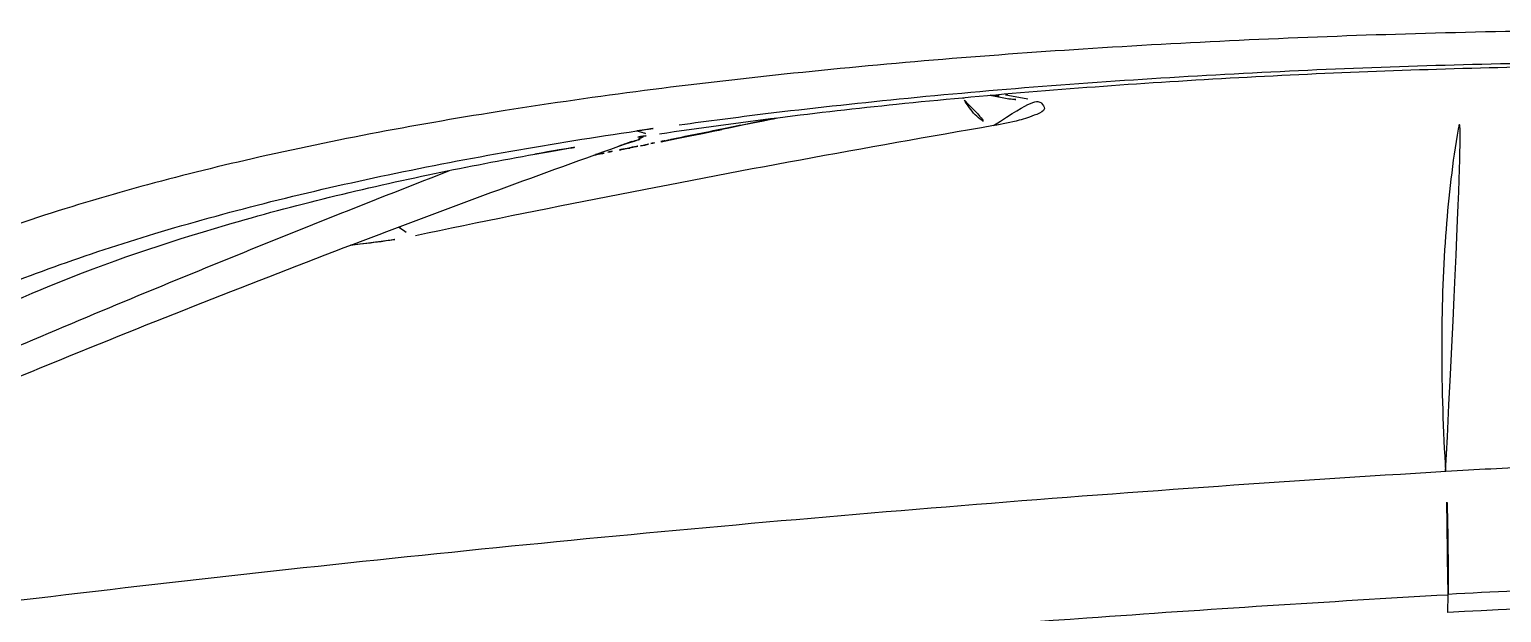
# Model space of a CAD drawing. Extents: x 16296660632 to 16296668616, y -37409619871 to -37409616241.
# Drawn here: x 16296666196.9 to 16296666293.4, y -37409616576.3 to -37409616538.1 of the extents above; entities that cross this region are included whole.
import ezdxf

# ---------------------------------------------------------------- set-up
doc = ezdxf.new("R2010")
doc.units = 0
doc.header["$LTSCALE"] = 10
doc.header["$MEASUREMENT"] = 0
doc.layers.get('0').update_dxf_attribs({"linetype": 'CONTINUOUS'})

msp = doc.modelspace()

# ---------------------------------------------------------------- linework, layer by layer
at = {"linetype": 'Continuous'}
for p, q in [((16296666259.879721, -37409616542.403717), (16296666261.100479, -37409616542.630386)), ((16296666261.03241, -37409616542.400047), (16296666262.34391, -37409616542.643417)), ((16296666261.096291, -37409616542.629623), (16296666261.099689, -37409616542.630249)), ((16296666238.213499, -37409616544.931236), (16296666238.21608, -37409616544.930862)), ((16296666235.551741, -37409616545.744453), (16296666235.55983, -37409616545.74157)), ((16296666289.87789, -37409616576.283859), (16296666289.882099, -37409616575.096313))]:
    msp.add_line(p, q, dxfattribs=at)
msp.add_arc((16296666307.46627, -37409616873.995178), 298.231003, 86.61527559, 93.38461531, dxfattribs=at)
for points, start_tangent, end_tangent in [([(16296666450.608391, -37409616575.899559), (16296666446.65065, -37409616568.126122), (16296666439.772011, -37409616561.313858), (16296666430.143181, -37409616555.473488), (16296666418.02166, -37409616550.597214), (16296666403.491091, -37409616546.585533), (16296666386.86289, -37409616543.411873), (16296666368.525909, -37409616541.029404), (16296666348.86986, -37409616539.379211), (16296666328.35351, -37409616538.413589), (16296666307.392981, -37409616538.097069), (16296666286.44759, -37409616538.417732), (16296666265.974609, -37409616539.385117), (16296666246.382429, -37409616541.032318), (16296666228.110979, -37409616543.405907), (16296666211.53257, -37409616546.565483), (16296666197.023371, -37409616550.561073), (16296666184.894239, -37409616555.42392), (16296666175.23493, -37409616561.25988), (16296666168.315651, -37409616568.085693), (16296666164.32782, -37409616575.899193)], (-0.28858387, 0.95745462), (-0.289444521, -0.957194792)), ([(16296666238.21608, -37409616544.930847), (16296666253.748249, -37409616542.989479), (16296666271.097811, -37409616541.544708), (16296666289.13275, -37409616540.690628), (16296666307.51243, -37409616540.408974), (16296666325.891029, -37409616540.693352), (16296666343.92271, -37409616541.550171), (16296666361.266951, -37409616542.997673), (16296666376.72007, -37409616544.930847)], (0.98912952, 0.147046908), (0.989129072, -0.147049918)), ([(16296666239.51545, -37409616544.343987), (16296666245.17021, -37409616543.61058), (16296666253.91946, -37409616542.646347), (16296666263.30982, -37409616541.815269), (16296666272.85544, -37409616541.16169), (16296666282.498699, -37409616540.677879), (16296666292.085199, -37409616540.359444), (16296666301.966049, -37409616540.191887), (16296666311.93668, -37409616540.183571), (16296666321.8216, -37409616540.334488), (16296666331.732, -37409616540.649063), (16296666341.43355, -37409616541.123848), (16296666351.001209, -37409616541.766823), (16296666360.202339, -37409616542.566307), (16296666369.370489, -37409616543.562683), (16296666375.29147, -37409616544.326187)], (0.990604663, 0.136756721), (0.990657251, -0.136375262)), ([(16296666258.110649, -37409616542.569908), (16296666258.197571, -37409616542.724861)], (0.477179976, -0.878805593), (0.501406874, -0.865211619)), ([(16296666259.900009, -37409616542.405502), (16296666260.138269, -37409616542.433678)], (0.988611691, -0.150488951), (0.996428034, -0.08444627)), ([(16296666260.103149, -37409616544.394279), (16296666261.77672, -37409616544.042511), (16296666262.93022, -37409616543.656792), (16296666263.438259, -37409616543.270767), (16296666263.244419, -37409616542.923607), (16296666262.34391, -37409616542.643517)], (0.985364701, 0.170459396), (-0.982223707, 0.187714115)), ([(16296666260.138269, -37409616542.433678), (16296666261.03241, -37409616542.400047)], (0.996428034, -0.08444627), (0.987261351, 0.159106962)), ([(16296666261.0324, -37409616542.399963), (16296666260.650949, -37409616542.338516)], (-0.983285253, 0.182071721), (-0.990491502, 0.137573921)), ([(16296666261.096901, -37409616542.63105), (16296666261.14806, -37409616542.640083)], (0.981326363, -0.19235012), (0.997015981, -0.077195427)), ([(16296666261.099701, -37409616542.630188), (16296666262.34391, -37409616542.643417)], (0.983322807, -0.181868791), (0.987239536, 0.159242262)), ([(16296666289.72007, -37409616567.050484), (16296666289.467421, -37409616558.96241), (16296666289.719231, -37409616551.612732), (16296666290.46977, -37409616545.028229), (16296666291.346439, -37409616540.631981)], (-0.059642178, 0.998219821), (0.235165288, 0.971955394)), ([(16296666258.197571, -37409616542.724861), (16296666258.43318, -37409616543.099136), (16296666259.23444, -37409616543.978172), (16296666260.103149, -37409616544.394279)], (0.501406874, -0.865211619), (0.984074657, -0.177755644)), ([(16296666260.10317, -37409616544.394562), (16296666247.459669, -37409616546.647423), (16296666234.83395, -37409616549.051773), (16296666222.227369, -37409616551.6073)], (-0.985514384, -0.169591858), (-0.978872883, -0.204469751)), ([(16296666236.741489, -37409616544.73896), (16296666239.51545, -37409616544.343987)], (0.989397299, 0.14523424), (0.990604663, 0.136756721)), ([(16296666238.3202, -37409616545.451569), (16296666240.199011, -37409616545.074783), (16296666246.44784, -37409616543.820312)], (0.9805754, 0.19614251), (0.980857637, 0.19472621)), ([(16296666238.96977, -37409616545.303093), (16296666242.632681, -37409616544.560417), (16296666245.867901, -37409616543.904701), (16296666245.96184, -37409616543.88575)], (0.980193495, 0.198042197), (0.980267919, 0.197673487)), ([(16296666167.33181, -37409616581.518044), (16296666168.070999, -37409616577.878319), (16296666169.51049, -37409616574.296387), (16296666171.663561, -37409616570.818466), (16296666174.522449, -37409616567.48423), (16296666178.066601, -37409616564.321823), (16296666182.29657, -37409616561.331657), (16296666187.2188, -37409616558.515297), (16296666192.804541, -37409616555.891891), (16296666198.95183, -37409616553.497238), (16296666205.58147, -37409616551.337967), (16296666212.76561, -37409616549.374191), (16296666220.45051, -37409616547.611382), (16296666228.483681, -37409616546.066933), (16296666236.741489, -37409616544.73896)], (0.105501724, 0.99441912), (0.989468134, 0.144750862)), ([(16296666230.05619, -37409616546.262589), (16296666236.80489, -37409616545.143913)], (0.984378528, 0.176065081), (0.988439753, 0.151614166)), ([(16296666235.55854, -37409616545.737869), (16296666236.3729, -37409616545.462173), (16296666236.910761, -37409616545.291969), (16296666236.894899, -37409616545.295723)], (0.939316581, 0.343051543), (-0.96885245, -0.247638709)), ([(16296666235.55986, -37409616545.741653), (16296666236.27215, -37409616545.481842), (16296666236.8589, -37409616545.255943)], (0.942020363, 0.335555711), (0.92938036, 0.369123484)), ([(16296666236.741541, -37409616544.738953), (16296666238.213499, -37409616544.931236)], (0.929233111, -0.369494012), (0.989244441, 0.146271786)), ([(16296666236.80489, -37409616545.143913), (16296666238.21586, -37409616544.930878)], (0.988439753, 0.151614166), (0.989138507, 0.146986441)), ([(16296666236.8589, -37409616545.255943), (16296666237.11232, -37409616545.153687), (16296666237.30287, -37409616545.074318)], (0.92938036, 0.369123484), (0.920685249, 0.390305869)), ([(16296666236.97963, -37409616545.719193), (16296666238.3202, -37409616545.451569)], (0.980724306, 0.195396612), (0.9805754, 0.19614251)), ([(16296666237.64514, -37409616545.57019), (16296666238.31513, -37409616545.435226)], (0.98034874, 0.197272269), (0.980267175, 0.197677178)), ([(16296666238.31513, -37409616545.435226), (16296666238.96977, -37409616545.303093)], (0.980267174, 0.197677178), (0.980193495, 0.198042197)), ([(16296666182.787889, -37409616564.007721), (16296666189.208309, -37409616559.339699), (16296666198.282261, -37409616554.885002), (16296666209.7938, -37409616550.907501), (16296666223.485241, -37409616547.531013), (16296666230.05619, -37409616546.262589)], (0.738544046, 0.674205229), (0.984378528, 0.176065081)), ([(16296666183.35815, -37409616566.262589), (16296666199.06694, -37409616559.684593), (16296666218.800859, -37409616551.912758), (16296666235.551741, -37409616545.744438)], (0.918700954, 0.394953866), (0.941980774, 0.33566683)), ([(16296666233.953899, -37409616546.319107), (16296666235.609171, -37409616545.991653)], (0.981092299, 0.193540439), (0.980885556, 0.194585524)), ([(16296666234.019449, -37409616546.294807), (16296666234.83124, -37409616546.133507)], (0.980892407, 0.194550983), (0.980758335, 0.195225737)), ([(16296666234.83124, -37409616546.133507), (16296666235.598869, -37409616545.980453)], (0.980758335, 0.195225737), (0.980635971, 0.195839458)), ([(16296666235.598869, -37409616545.980453), (16296666236.26593, -37409616545.847061)], (0.980635971, 0.195839458), (0.980536076, 0.196339004)), ([(16296666235.609171, -37409616545.991653), (16296666235.83186, -37409616545.947456)], (0.980885556, 0.194585524), (0.980858738, 0.194720662)), ([(16296666235.83186, -37409616545.947456), (16296666236.97963, -37409616545.719193)], (0.980858738, 0.194720661), (0.980724306, 0.195396612)), ([(16296666236.26593, -37409616545.847061), (16296666237.64514, -37409616545.57019)], (0.980536076, 0.196339004), (0.98034874, 0.197272269)), ([(16296666182.867729, -37409616564.598396), (16296666199.22393, -37409616557.549721), (16296666214.909571, -37409616551.110428), (16296666224.46113, -37409616547.337959)], (0.91443457, 0.40473376), (0.931727723, 0.36315761)), ([(16296666221.146509, -37409616551.034988), (16296666221.341921, -37409616551.194054), (16296666222.22736, -37409616551.6073)], (0.750394789, -0.660989909), (0.984657204, -0.17449983)), ([(16296666217.976721, -37409616552.229797), (16296666218.592489, -37409616552.167557), (16296666220.43187, -37409616551.928543), (16296666222.2274, -37409616551.607529)], (0.995632398, 0.093360209), (0.979258428, 0.202615229)), ([(16296666307.46805, -37409616566.512718), (16296666301.54915, -37409616566.572433), (16296666295.632351, -37409616566.751602), (16296666289.741489, -37409616567.04908)], (-1, -0.000001566), (-0.998167613, -0.060509636)), ([(16296666289.741489, -37409616567.049179), (16296666257.98571, -37409616569.292519), (16296666226.55295, -37409616572.14399), (16296666195.433611, -37409616575.598717)], (-0.998164453, -0.060561737), (-0.992724143, -0.12041086)), ([(16296666289.882099, -37409616575.096313), (16296666289.8755, -37409616572.286469), (16296666289.83103, -37409616569.605293), (16296666289.741489, -37409616567.049179)], (0.004296961, 0.999990768), (-0.044866161, 0.998993007)), ([(16296666289.879459, -37409616575.136276), (16296666266.223709, -37409616576.655083), (16296666195.43535, -37409616583.387009)], (-0.9984077, -0.056409794), (-0.993064933, -0.117567169)), ([(16296666307.46805, -37409616574.598473), (16296666289.88419, -37409616575.096283)], (-1, 0.000009656), (-0.998397637, -0.056587609))]:
    msp.add_spline(points, degree=3, dxfattribs=dict(at, start_tangent=start_tangent, end_tangent=end_tangent))

doc.saveas('drawing.dxf')
